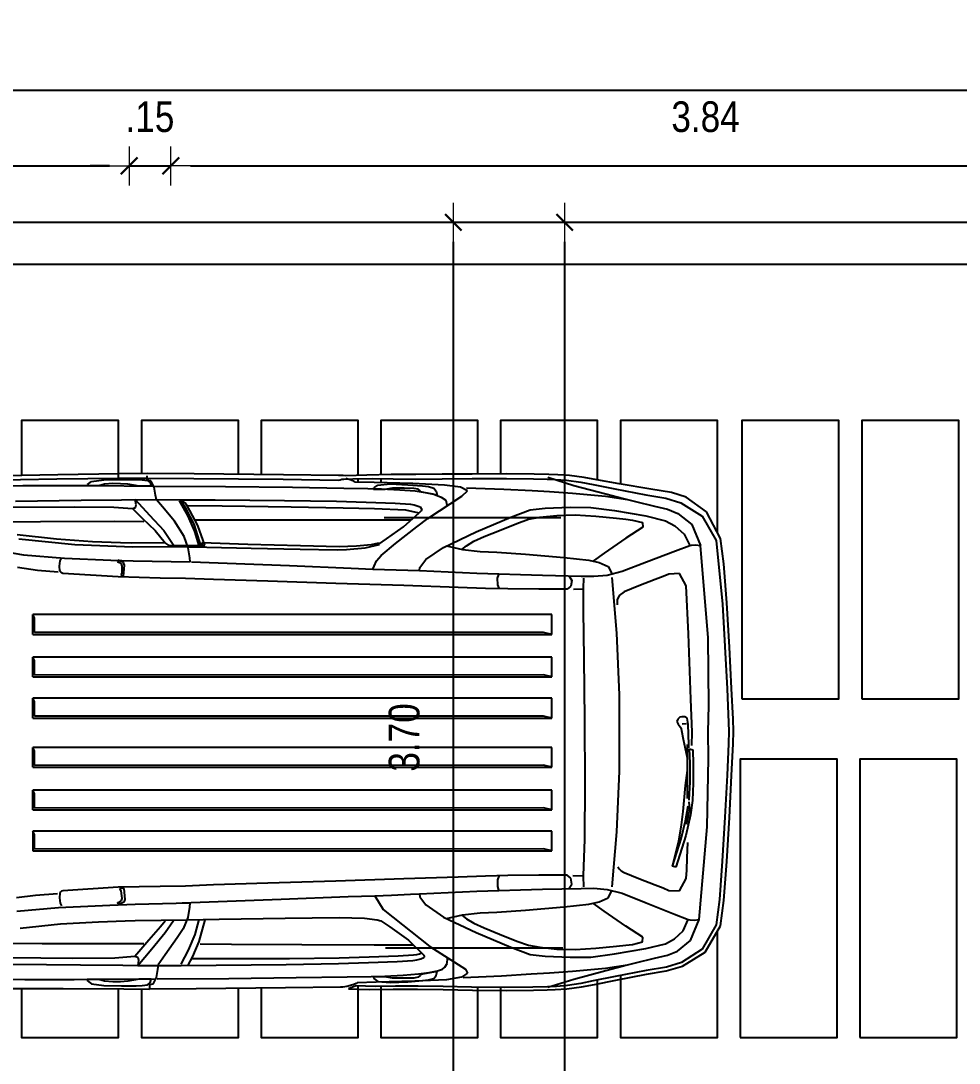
# Model space of a CAD drawing. Header units: millimetres. Extents: x -178 to 521, y -135 to 750.
# Drawn here: x 29.426 to 32.795, y 719.467 to 723.21 of the extents above; entities that cross this region are included whole.
import ezdxf

# ---------------------------------------------------------------- set-up
doc = ezdxf.new("R2010")
doc.units = ezdxf.units.MM
doc.header["$LTSCALE"] = 20
doc.header["$MEASUREMENT"] = 0
doc.header["$PDSIZE"] = -5
doc.layers.get('0').update_dxf_attribs({"linetype": 'CONTINUOUS'})
doc.layers.get('Defpoints').update_dxf_attribs({"linetype": 'CONTINUOUS'})
doc.layers.add('AR-ALV', color=5, linetype='CONTINUOUS')
doc.layers.add('COTA', color=7, linetype='CONTINUOUS')
doc.layers.add('E-Pen-C', color=4, linetype='CONTINUOUS', lineweight=15)
doc.layers.add('E-Pen-G', color=3, linetype='CONTINUOUS', lineweight=30)
doc.styles.add('F2', font='ARIALN.TTF')
doc.dimstyles.new('DIMENSION-1', dxfattribs={"dimtxt": 0.11, "dimasz": 0.07, "dimexe": 1, "dimexo": 0, "dimgap": 0.12, "dimtad": 1, "dimzin": 7, "dimdsep": 46, "dimtxsty": 'F2', "dimblk1": 'TRACO', "dimblk2": 'TRACO', "dimsah": 1, "dimcen": 1, "dimse1": 1, "dimse2": 1, "dimclrd": 256, "dimclre": 256, "dimclrt": 6, "dimadec": 0, "dimazin": 0, "dimtfac": 1, "dimtix": 1, "dimtmove": 2, "dimatfit": 3, "dimldrblk": 'TRACO', "dimfxl": 1, "dimtolj": 1, "dimtzin": 0, "dimarcsym": 0})

# ---------------------------------------------------------------- blocks, each defined once
blk = doc.blocks.new('TRACO')
at = {"layer": 'E-Pen-C'}
for p, q in [((0, 1), (0, -1)), ((-1, 0), (1, 0))]:
    blk.add_line(p, q, dxfattribs=at)
at = {"layer": 'E-Pen-G'}
blk.add_line((-0.424, -0.424), (0.424, 0.424), dxfattribs=at)
blk = doc.blocks.new('*D518')
at = {"linetype": 'Continuous', "lineweight": -2}
blk.add_line((30.9789, 718.8567), (30.9789, 722.4167), dxfattribs=at)
at = {"layer": 'Defpoints', "color": 0, "linetype": 'Continuous'}
for p in [(28.3385, 722.4867), (30.9789, 722.4867), (29.9644, 718.7867)]:
    blk.add_point(p, dxfattribs=at)
at = {"linetype": 'Continuous', "lineweight": -2, "xscale": 0.07, "yscale": 0.07, "zscale": 0.07}
for p, rotation in [((30.9789, 722.4867), 90), ((30.9789, 718.7867), 270)]:
    blk.add_blockref('TRACO', p, dxfattribs=dict(at, rotation=rotation))
at = {"color": 6, "linetype": 'Continuous', "insert": (30.8027, 720.6367), "char_height": 0.11, "attachment_point": 5, "rotation": 90, "style": 'F2'}
blk.add_mtext('\\A1;3.70', dxfattribs=at)
blk = doc.blocks.new('*D519')
at = {"linetype": 'Continuous', "lineweight": -2}
blk.add_line((31.3786, 715.5567), (31.3786, 722.4167), dxfattribs=at)
at = {"layer": 'Defpoints', "color": 0, "linetype": 'Continuous'}
for p in [(29.731, 722.4867), (31.3786, 722.4867), (29.9644, 715.4867)]:
    blk.add_point(p, dxfattribs=at)
at = {"linetype": 'Continuous', "lineweight": -2, "xscale": 0.07, "yscale": 0.07, "zscale": 0.07}
for p, rotation in [((31.3786, 722.4867), 90), ((31.3786, 715.4867), 270)]:
    blk.add_blockref('TRACO', p, dxfattribs=dict(at, rotation=rotation))
at = {"color": 6, "linetype": 'Continuous', "insert": (31.2024, 718.9867), "char_height": 0.11, "attachment_point": 5, "rotation": 90, "style": 'F2'}
blk.add_mtext('\\A1;7.00', dxfattribs=at)
blk = doc.blocks.new('*D539')
at = {"linetype": 'Continuous', "lineweight": -2}
blk.add_line((26.6844, 722.6891), (29.7444, 722.6891), dxfattribs=at)
at = {"layer": 'Defpoints', "color": 0, "linetype": 'Continuous'}
for p in [(29.8144, 722.6891), (26.6144, 720.8367), (29.8144, 718.6367)]:
    blk.add_point(p, dxfattribs=at)
at = {"linetype": 'Continuous', "lineweight": -2, "xscale": 0.07, "yscale": 0.07, "zscale": 0.07, "rotation": 180}
blk.add_blockref('TRACO', (26.6144, 722.6891), dxfattribs=at)
at = {"linetype": 'Continuous', "lineweight": -2, "xscale": 0.07, "yscale": 0.07, "zscale": 0.07}
blk.add_blockref('TRACO', (29.8144, 722.6891), dxfattribs=at)
at = {"color": 6, "linetype": 'Continuous', "insert": (28.2144, 722.8652), "char_height": 0.11, "attachment_point": 5, "style": 'F2'}
blk.add_mtext('\\A1;3.20', dxfattribs=at)
blk = doc.blocks.new('*D540')
at = {"linetype": 'Continuous', "lineweight": -2}
for p, q in [((29.7444, 722.6891), (29.6744, 722.6891)), ((29.8144, 722.6891), (29.9644, 722.6891)), ((30.0344, 722.6891), (30.1044, 722.6891))]:
    blk.add_line(p, q, dxfattribs=at)
at = {"layer": 'Defpoints', "color": 0, "linetype": 'Continuous'}
for p in [(29.9644, 722.6891), (29.9644, 718.7867), (29.8144, 718.6367)]:
    blk.add_point(p, dxfattribs=at)
at = {"linetype": 'Continuous', "lineweight": -2, "xscale": 0.07, "yscale": 0.07, "zscale": 0.07}
blk.add_blockref('TRACO', (29.8144, 722.6891), dxfattribs=at)
at = {"linetype": 'Continuous', "lineweight": -2, "xscale": 0.07, "yscale": 0.07, "zscale": 0.07, "rotation": 180}
blk.add_blockref('TRACO', (29.9644, 722.6891), dxfattribs=at)
at = {"color": 6, "linetype": 'Continuous', "insert": (29.8894, 722.8652), "char_height": 0.11, "attachment_point": 5, "style": 'F2'}
blk.add_mtext('\\A1;.15', dxfattribs=at)
blk = doc.blocks.new('*D541')
at = {"linetype": 'Continuous', "lineweight": -2}
blk.add_line((30.0344, 722.6891), (33.7344, 722.6891), dxfattribs=at)
at = {"layer": 'Defpoints', "color": 0, "linetype": 'Continuous'}
for p in [(33.8044, 722.6891), (33.8044, 722.0867), (29.9644, 718.7867)]:
    blk.add_point(p, dxfattribs=at)
at = {"linetype": 'Continuous', "lineweight": -2, "xscale": 0.07, "yscale": 0.07, "zscale": 0.07, "rotation": 180}
blk.add_blockref('TRACO', (29.9644, 722.6891), dxfattribs=at)
at = {"linetype": 'Continuous', "lineweight": -2, "xscale": 0.07, "yscale": 0.07, "zscale": 0.07}
blk.add_blockref('TRACO', (33.8044, 722.6891), dxfattribs=at)
at = {"color": 6, "linetype": 'Continuous', "insert": (31.8844, 722.8652), "char_height": 0.11, "attachment_point": 5, "style": 'F2'}
blk.add_mtext('\\A1;3.84', dxfattribs=at)
blk = doc.blocks.new('*D548')
at = {"linetype": 'Continuous', "lineweight": -2}
blk.add_line((9.3744, 722.9617), (34.2344, 722.9617), dxfattribs=at)
at = {"layer": 'Defpoints', "color": 0, "linetype": 'Continuous'}
for p in [(34.3044, 722.9617), (9.3044, 722.4867), (34.3044, 722.4867)]:
    blk.add_point(p, dxfattribs=at)
at = {"linetype": 'Continuous', "lineweight": -2, "xscale": 0.07, "yscale": 0.07, "zscale": 0.07, "rotation": 180}
blk.add_blockref('TRACO', (9.3044, 722.9617), dxfattribs=at)
at = {"linetype": 'Continuous', "lineweight": -2, "xscale": 0.07, "yscale": 0.07, "zscale": 0.07}
blk.add_blockref('TRACO', (34.3044, 722.9617), dxfattribs=at)
at = {"color": 6, "linetype": 'Continuous', "insert": (22.9544, 723.1379), "char_height": 0.11, "attachment_point": 5, "style": 'F2'}
blk.add_mtext('\\A1;25.00', dxfattribs=at)
blk = doc.blocks.new('Austin Mini dessus')
at = {"color": 8, "flags": 128}
for points in [[(1.3693, 3.7967), (1.6304, 3.7968)], [(1.6304, 3.7968), (1.8484, 3.7979)], [(1.7313, 3.7792), (1.7757, 3.7861)], [(1.7757, 3.7861), (1.8394, 3.7873)], [(1.8394, 3.7873), (1.8918, 3.7867)], [(1.8484, 3.7979), (1.9397, 3.7986)], [(1.8918, 3.7867), (1.9135, 3.786)], [(1.9135, 3.786), (1.9326, 3.7832)], [(1.9326, 3.7832), (1.942, 3.7759)], [(2.1078, 3.7972), (1.9397, 3.7986)], [(1.9397, 3.7828), (1.9397, 3.798)], [(1.952, 3.781), (1.9397, 3.7828)], [(1.9641, 3.7571), (1.952, 3.781)], [(2.4284, 3.7942), (2.1078, 3.7972)], [(2.6259, 3.7916), (2.4284, 3.7942)], [(2.6343, 3.7911), (2.6259, 3.7916)], [(2.642, 3.7903), (2.6343, 3.7911)], [(2.649, 3.7893), (2.642, 3.7903)], [(2.6704, 3.7837), (2.649, 3.7893)], [(2.6551, 3.7981), (2.7306, 3.7997)], [(2.6814, 3.7868), (2.6551, 3.7981)], [(2.6822, 3.7782), (2.6704, 3.7837)], [(2.7507, 3.7887), (2.6814, 3.7868)], [(2.7306, 3.7997), (2.8147, 3.7991)], [(2.8237, 3.7886), (2.7507, 3.7887)], [(2.8147, 3.7991), (2.9021, 3.7984)], [(2.9048, 3.7882), (2.8237, 3.7886)], [(2.9021, 3.7984), (2.9944, 3.7997)], [(2.9951, 3.7894), (2.9048, 3.7882)], [(2.9944, 3.7997), (3.0997, 3.8021)], [(3.0966, 3.7917), (2.9951, 3.7894)], [(3.2164, 3.793), (3.0966, 3.7917)], [(3.0997, 3.8021), (3.2215, 3.8034)], [(3.316, 3.7921), (3.2164, 3.793)], [(3.2215, 3.8034), (3.3188, 3.8025)], [(3.3693, 3.7904), (3.316, 3.7921)], [(3.3188, 3.8025), (3.3675, 3.8008)], [(3.3675, 3.8008), (3.3972, 3.7998)], [(3.4015, 3.7895), (3.3693, 3.7904)], [(3.3706, 3.7916), (3.4639, 3.7624)], [(3.3972, 3.7998), (3.439, 3.7972)], [(3.4406, 3.7862), (3.4015, 3.7895)], [(3.439, 3.7972), (3.4912, 3.7905)], [(3.4894, 3.7783), (3.4406, 3.7862)], [(3.4912, 3.7905), (3.5375, 3.7819)], [(3.5375, 3.7819), (3.6147, 3.7659)], [(1.3135, 3.7616), (1.4923, 3.7636)], [(1.4923, 3.7636), (1.6691, 3.7637)], [(1.6691, 3.7637), (1.7492, 3.7633)], [(1.716, 3.7644), (1.717, 3.7694)], [(1.7576, 3.764), (1.716, 3.7644)], [(1.717, 3.7694), (1.7313, 3.7792)], [(1.7492, 3.7633), (1.9626, 3.7616)], [(1.7781, 3.7702), (1.7576, 3.764)], [(1.8082, 3.7719), (1.7781, 3.7702)], [(1.8354, 3.7719), (1.8082, 3.7719)], [(1.8622, 3.7696), (1.8354, 3.7719)], [(1.8896, 3.7653), (1.8622, 3.7696)], [(1.9022, 3.763), (1.8896, 3.7653)], [(1.9455, 3.763), (1.9022, 3.763)], [(1.942, 3.7759), (1.9455, 3.763)], [(1.9688, 3.7285), (1.9641, 3.7571)], [(1.9674, 3.7618), (2.2252, 3.7604)], [(2.2252, 3.7604), (2.4664, 3.7574)], [(2.4664, 3.7574), (2.6503, 3.7544)], [(2.6503, 3.7544), (2.7365, 3.753)], [(2.6858, 3.7757), (2.6822, 3.7782)], [(2.7538, 3.7741), (2.6858, 3.7757)], [(2.7365, 3.753), (2.7855, 3.7519)], [(2.7449, 3.7554), (2.7458, 3.7609)], [(2.7845, 3.7544), (2.7449, 3.7554)], [(2.7458, 3.7609), (2.7598, 3.7709)], [(2.8931, 3.7702), (2.7538, 3.7741)], [(2.7598, 3.7709), (2.8041, 3.7753)], [(2.8122, 3.7594), (2.7845, 3.7544)], [(2.7855, 3.7519), (2.851, 3.7488)], [(2.8041, 3.7753), (2.8678, 3.772)], [(2.8551, 3.7596), (2.8122, 3.7594)], [(2.851, 3.7488), (2.9058, 3.7442)], [(2.8891, 3.7588), (2.8551, 3.7596)], [(2.8678, 3.772), (2.9199, 3.7677)], [(2.9053, 3.7556), (2.8891, 3.7588)], [(3.0069, 3.7651), (2.8931, 3.7702)], [(2.9118, 3.7497), (2.9053, 3.7556)], [(2.9058, 3.7442), (2.9441, 3.7386)], [(2.913, 3.7465), (2.9118, 3.7497)], [(2.9725, 3.7349), (2.913, 3.7465)], [(2.9199, 3.7677), (2.9416, 3.7655)], [(2.9416, 3.7655), (2.9606, 3.76)], [(2.9606, 3.76), (2.9698, 3.7493)], [(2.9698, 3.7493), (2.9725, 3.7349)], [(3.0599, 3.7557), (3.0069, 3.7651)], [(3.0819, 3.7412), (3.0599, 3.7557)], [(3.0661, 3.7568), (3.2036, 3.7505)], [(3.2036, 3.7505), (3.3106, 3.7441)], [(3.3106, 3.7441), (3.3759, 3.7402)], [(3.4639, 3.7624), (3.5784, 3.7316)], [(3.5334, 3.7691), (3.4894, 3.7783)], [(3.6119, 3.753), (3.5334, 3.7691)], [(3.7239, 3.7317), (3.6119, 3.753)], [(3.6147, 3.7659), (3.7245, 3.7448)], [(3.7245, 3.7448), (3.7958, 3.7324)], [(1.4484, 3.7087), (1.6921, 3.7115)], [(1.6921, 3.7115), (1.8449, 3.713)], [(1.8449, 3.713), (1.8979, 3.7134)], [(1.8979, 3.7134), (2.0543, 3.714)], [(1.8979, 3.7134), (1.9484, 3.6539)], [(1.9009, 3.6943), (1.8979, 3.7134)], [(1.9715, 3.7117), (1.9688, 3.7285)], [(1.9964, 3.6756), (1.9715, 3.7117)], [(2.0537, 3.7091), (2.0796, 3.6584)], [(2.0543, 3.714), (2.1798, 3.7129)], [(2.094, 3.6816), (2.0773, 3.7122)], [(2.1798, 3.7129), (2.4309, 3.7103)], [(2.4309, 3.7103), (2.6188, 3.7069)], [(2.6188, 3.7069), (2.7259, 3.7034)], [(2.9441, 3.7386), (2.9744, 3.7329)], [(2.9469, 3.6452), (3.0743, 3.7267)], [(2.9744, 3.7329), (2.9916, 3.7274)], [(2.9916, 3.7274), (3.001, 3.7198)], [(3.001, 3.7198), (3.0087, 3.7071)], [(3.0087, 3.7071), (3.01, 3.6884)], [(3.0743, 3.7267), (3.0819, 3.7412)], [(3.3759, 3.7402), (3.4593, 3.7344)], [(3.4593, 3.7344), (3.5777, 3.7235)], [(3.5777, 3.7235), (3.6563, 3.7118)], [(3.5784, 3.7316), (3.6421, 3.7153)], [(3.6421, 3.7153), (3.6846, 3.7048)], [(3.7964, 3.7192), (3.7239, 3.7317)], [(3.7958, 3.7324), (3.8536, 3.716)], [(3.8504, 3.7028), (3.7964, 3.7192)], [(3.8536, 3.716), (3.9358, 3.6662)], [(1.4355, 3.6849), (1.6643, 3.6871)], [(1.6643, 3.6871), (1.816, 3.6859)], [(1.816, 3.6859), (1.8868, 3.6804)], [(1.8868, 3.6804), (1.8979, 3.6843)], [(1.8868, 3.6804), (1.9382, 3.6219)], [(1.8979, 3.6843), (1.9009, 3.6943)], [(2.0389, 3.6143), (1.9964, 3.6756)], [(2.0918, 3.6884), (2.2083, 3.6887)], [(2.1175, 3.6272), (2.094, 3.6816)], [(2.2083, 3.6887), (2.4426, 3.6885)], [(2.4426, 3.6885), (2.6215, 3.6864)], [(2.6215, 3.6864), (2.7286, 3.6829)], [(2.7259, 3.7034), (2.8298, 3.6998)], [(2.7286, 3.6829), (2.8326, 3.6793)], [(2.8298, 3.6998), (2.8852, 3.6963)], [(2.8326, 3.6793), (2.8879, 3.6758)], [(2.8698, 3.6229), (2.9257, 3.6769)], [(2.8852, 3.6963), (2.8995, 3.6935)], [(2.8879, 3.6758), (2.8994, 3.674)], [(2.8994, 3.674), (2.9094, 3.6722)], [(2.8995, 3.6935), (2.9148, 3.6898)], [(2.9094, 3.6722), (2.9171, 3.6679)], [(2.9148, 3.6898), (2.9254, 3.6845)], [(2.9269, 3.6823), (2.9254, 3.6845)], [(2.9257, 3.6769), (2.9271, 3.6797)], [(2.9271, 3.6797), (2.9269, 3.6823)], [(3.2381, 3.6482), (3.3067, 3.6745)], [(3.3067, 3.6745), (3.361, 3.68)], [(3.361, 3.68), (3.4507, 3.6839)], [(3.4507, 3.6839), (3.525, 3.6834)], [(3.525, 3.6834), (3.6102, 3.6722)], [(3.6102, 3.6722), (3.7219, 3.6526)], [(3.6846, 3.7048), (3.7528, 3.688)], [(3.7528, 3.688), (3.8, 3.6763)], [(3.8, 3.6763), (3.8361, 3.6624)], [(3.9251, 3.6552), (3.8504, 3.7028)], [(1.2235, 3.6328), (1.5547, 3.6348)], [(1.5547, 3.6348), (1.8149, 3.6349)], [(1.8149, 3.6349), (1.9203, 3.6346)], [(1.9484, 3.6539), (1.9968, 3.5949)], [(2.0796, 3.6584), (2.1036, 3.6021)], [(2.1218, 3.6365), (2.2347, 3.637)], [(2.2347, 3.637), (2.4865, 3.6382)], [(2.4865, 3.6382), (2.7473, 3.6393)], [(2.7473, 3.6393), (2.8869, 3.6399)], [(2.7793, 3.5129), (2.9469, 3.6452)], [(2.7871, 3.6502), (3.4246, 3.6502)], [(3.1134, 3.5955), (3.2381, 3.6482)], [(3.2592, 3.6259), (3.3014, 3.6408)], [(3.3014, 3.6408), (3.3411, 3.6477)], [(3.3411, 3.6477), (3.4025, 3.6546)], [(3.4025, 3.6546), (3.4682, 3.6568)], [(3.4682, 3.6568), (3.5432, 3.6518)], [(3.5432, 3.6518), (3.6174, 3.6446)], [(3.6174, 3.6446), (3.651, 3.6408)], [(3.651, 3.6408), (3.6741, 3.6378)], [(3.6741, 3.6378), (3.7107, 3.6285)], [(3.7219, 3.6526), (3.793, 3.6355)], [(3.793, 3.6355), (3.8251, 3.6178)], [(3.8361, 3.6624), (3.8831, 3.6237)], [(3.9748, 3.5682), (3.9251, 3.6552)], [(3.9358, 3.6662), (3.9909, 3.5714)], [(1.9382, 3.6219), (1.9794, 3.5737)], [(1.9968, 3.5949), (2.0262, 3.5518)], [(2.0615, 3.5818), (2.0389, 3.6143)], [(2.1036, 3.6021), (2.1179, 3.5483)], [(2.1391, 3.55), (2.1175, 3.6272)], [(2.8029, 3.5745), (2.8698, 3.6229)], [(2.9962, 3.5397), (3.1134, 3.5955)], [(3.1417, 3.5787), (3.1969, 3.6007)], [(3.1969, 3.6007), (3.2592, 3.6259)], [(3.7113, 3.6124), (3.6503, 3.5725)], [(3.7107, 3.6285), (3.7113, 3.6124)], [(3.8251, 3.6178), (3.8563, 3.5892)], [(3.8831, 3.6237), (3.9133, 3.5491)], [(1.4755, 3.5794), (1.6204, 3.564)], [(1.6204, 3.564), (1.7565, 3.5569)], [(1.7565, 3.5569), (1.8523, 3.5529)], [(1.9794, 3.5737), (1.9962, 3.5536)], [(2.0778, 3.5418), (2.0615, 3.5818)], [(2.7705, 3.5534), (2.8029, 3.5745)], [(3.0778, 3.5457), (3.1044, 3.562)], [(3.1044, 3.562), (3.1417, 3.5787)], [(3.6503, 3.5725), (3.5724, 3.5187)], [(3.8563, 3.5892), (3.8742, 3.5491)], [(3.9862, 3.4773), (3.9748, 3.5682)], [(3.9909, 3.5714), (4.0023, 3.48)], [(1.4635, 3.5186), (1.6129, 3.5061)], [(1.8523, 3.5529), (1.8885, 3.5517)], [(1.8885, 3.5517), (2.0756, 3.55)], [(2.0756, 3.55), (2.1906, 3.5477)], [(2.0837, 3.5046), (2.0778, 3.5418)], [(2.1906, 3.5477), (2.4267, 3.5434)], [(2.4267, 3.5434), (2.6206, 3.5411)], [(2.6206, 3.5411), (2.712, 3.5443)], [(2.712, 3.5443), (2.7579, 3.5502)], [(2.7579, 3.5502), (2.7705, 3.5534)], [(2.9326, 3.496), (2.9962, 3.5397)], [(3.0068, 3.545), (3.0636, 3.5315)], [(3.0618, 3.5326), (3.0778, 3.5457)], [(3.0636, 3.5315), (3.1275, 3.5247)], [(3.1275, 3.5247), (3.1878, 3.5219)], [(3.1878, 3.5219), (3.29, 3.5153)], [(3.5724, 3.5187), (3.5339, 3.4917)], [(3.7236, 3.4885), (3.8253, 3.5293)], [(3.8253, 3.5293), (3.8742, 3.5491)], [(3.8742, 3.5491), (3.8804, 3.5498)], [(3.8804, 3.5498), (3.8953, 3.5506)], [(3.8953, 3.5506), (3.9133, 3.5491)], [(3.9133, 3.5491), (3.9421, 3.2156)], [(1.6129, 3.5061), (1.7979, 3.497)], [(1.6169, 3.4714), (1.619, 3.4901)], [(1.619, 3.4901), (1.6245, 3.4999)], [(1.7979, 3.497), (1.8885, 3.4935)], [(1.8276, 3.494), (1.8263, 3.4879)], [(1.8263, 3.4879), (1.8336, 3.4853)], [(1.8388, 3.4912), (1.8276, 3.494)], [(1.8336, 3.4853), (1.8396, 3.4804)], [(1.8484, 3.4859), (1.8388, 3.4912)], [(1.8517, 3.4767), (1.8484, 3.4859)], [(1.8885, 3.4935), (2.0844, 3.4883)], [(2.0579, 3.4882), (2.4134, 3.475)], [(2.0844, 3.4883), (2.0837, 3.5046)], [(2.7489, 3.4635), (2.7793, 3.5129)], [(2.9113, 3.4668), (2.9326, 3.496)], [(3.29, 3.5153), (3.4288, 3.5036)], [(3.4288, 3.5036), (3.5179, 3.4935)], [(3.5179, 3.4935), (3.5549, 3.4854)], [(3.5549, 3.4854), (3.5868, 3.4709)], [(3.6368, 3.4545), (3.7236, 3.4885)], [(1.462, 3.47), (1.5309, 3.4613)], [(1.5309, 3.4613), (1.6094, 3.4548)], [(1.6186, 3.4546), (1.6169, 3.4714)], [(1.6207, 3.4502), (1.6186, 3.4546)], [(1.6242, 3.4468), (1.6207, 3.4502)], [(1.6285, 3.4452), (1.6242, 3.4468)], [(1.8272, 3.4328), (1.6285, 3.4452)], [(1.8386, 3.4462), (1.8339, 3.4369)], [(1.8409, 3.4637), (1.8386, 3.4462)], [(1.8396, 3.4804), (1.8416, 3.4732)], [(1.8416, 3.4732), (1.8409, 3.4637)], [(1.8478, 3.437), (1.8517, 3.4767)], [(2.4134, 3.475), (2.6537, 3.4666)], [(2.6537, 3.4666), (2.7489, 3.4635)], [(2.7489, 3.4635), (2.8086, 3.4608)], [(2.8086, 3.4608), (2.8767, 3.4577)], [(2.8767, 3.4577), (2.9092, 3.4563)], [(2.9092, 3.4563), (2.9113, 3.4668)], [(2.9092, 3.4563), (3.1149, 3.4465)], [(3.1149, 3.4465), (3.3513, 3.4394)], [(3.5836, 3.4404), (3.6368, 3.4545)], [(3.5868, 3.4709), (3.6013, 3.4438)], [(3.7841, 3.435), (3.8045, 3.444)], [(3.8045, 3.444), (3.8435, 3.4455)], [(3.8435, 3.4455), (3.8675, 3.4012)], [(3.9969, 3.3387), (3.9862, 3.4773)], [(4.0023, 3.48), (4.0132, 3.3405)], [(1.9786, 3.4297), (1.8272, 3.4328)], [(1.8339, 3.4369), (1.8395, 3.4349)], [(1.8395, 3.4349), (1.8452, 3.4359)], [(1.8452, 3.4359), (1.8478, 3.437)], [(2.0699, 3.4284), (1.9786, 3.4297)], [(2.1695, 3.4247), (2.0699, 3.4284)], [(2.3653, 3.4184), (2.1695, 3.4247)], [(2.6091, 3.4106), (2.3653, 3.4184)], [(2.8528, 3.4028), (2.6091, 3.4106)], [(3.1945, 3.4428), (3.1904, 3.4299)], [(3.1904, 3.4299), (3.1906, 3.4059)], [(3.3513, 3.4394), (3.4895, 3.4367)], [(3.4471, 3.4365), (3.4563, 3.4213)], [(3.4563, 3.4213), (3.4534, 3.4004)], [(3.4895, 3.4367), (3.5356, 3.4366)], [(3.4973, 3.4027), (3.4982, 3.4219)], [(3.4982, 3.4219), (3.4986, 3.4312)], [(3.5356, 3.4366), (3.5836, 3.4404)], [(3.6013, 3.4314), (3.6181, 3.2335)], [(3.6968, 3.4013), (3.756, 3.4243)], [(3.756, 3.4243), (3.7841, 3.435)], [(3.0481, 3.3965), (2.8528, 3.4028)], [(3.147, 3.3929), (3.0481, 3.3965)], [(3.2267, 3.3909), (3.147, 3.3929)], [(3.1906, 3.4059), (3.1955, 3.3932)], [(3.3378, 3.39), (3.2267, 3.3909)], [(3.4403, 3.3899), (3.3378, 3.39)], [(3.4534, 3.4004), (3.4403, 3.3899)], [(3.4605, 3.391), (3.4969, 3.3921)], [(3.4969, 3.3921), (3.4973, 3.4027)], [(3.4984, 3.3906), (3.5032, 3.2619)], [(3.6261, 3.3671), (3.6334, 3.3741)], [(3.6334, 3.3741), (3.6439, 3.38)], [(3.6439, 3.38), (3.6968, 3.4013)], [(3.8675, 3.4012), (3.8692, 3.3713)], [(3.8692, 3.3713), (3.8712, 3.3271)], [(3.6215, 3.3593), (3.6261, 3.3671)], [(3.8294, 3.3605), (3.8176, 3.3569)], [(3.8176, 3.3569), (3.8402, 3.2669)], [(3.8176, 3.3569), (3.8491, 3.259)], [(3.8656, 3.2467), (3.8294, 3.3605)], [(4.0064, 3.181), (3.9969, 3.3387)], [(4.0132, 3.3405), (4.0227, 3.1819)], [(1.521, 3.3024), (3.3849, 3.3024)], [(1.521, 3.2314), (1.521, 3.3024)], [(3.3552, 3.2953), (1.5269, 3.296)], [(1.5269, 3.296), (1.5269, 3.2434)], [(3.3849, 3.3024), (3.3552, 3.2953)], [(3.3849, 3.3024), (3.3849, 3.2314)], [(3.8712, 3.3271), (3.8736, 3.2722)], [(3.5032, 3.2619), (3.5043, 3.0618)], [(3.8402, 3.2669), (3.8508, 3.2084)], [(3.8491, 3.259), (3.8648, 3.1939)], [(1.5269, 3.2434), (1.521, 3.2314)], [(3.3849, 3.2314), (1.521, 3.2314)], [(3.6181, 3.2335), (3.6277, 3.0159)], [(3.8822, 3.1732), (3.8656, 3.2467)], [(3.8508, 3.2084), (3.8565, 3.1612)], [(3.8648, 3.1939), (3.8741, 3.1401)], [(3.868, 3.2065), (3.8741, 3.1805)], [(3.9421, 3.2156), (3.9474, 2.9699)], [(4.0227, 3.1819), (4.0303, 3.0312)], [(1.521, 3.1548), (3.3849, 3.1548)], [(1.521, 3.1548), (3.3849, 3.1548)], [(1.521, 3.1548), (1.521, 3.0837)], [(3.3552, 3.1477), (1.5269, 3.1484)], [(1.5269, 3.1484), (1.5269, 3.0958)], [(3.3849, 3.1548), (3.3552, 3.1477)], [(3.3849, 3.1548), (3.3849, 3.0838)], [(3.8565, 3.1612), (3.8604, 3.1213)], [(3.8741, 3.1805), (3.8782, 3.1603)], [(3.8797, 3.1523), (3.8778, 3.1263)], [(3.8782, 3.1603), (3.8797, 3.1523)], [(3.8893, 3.1208), (3.8822, 3.1732)], [(4.0139, 3.0308), (4.0064, 3.181)], [(3.8604, 3.1213), (3.8653, 3.0676)], [(3.8718, 3.1136), (3.8718, 3.0663)], [(3.8772, 3.1193), (3.8773, 3.1186)], [(3.8773, 3.1186), (3.8774, 3.1179)], [(3.8774, 3.1179), (3.8775, 3.1172)], [(3.8775, 3.1172), (3.8809, 3.056)], [(3.8927, 3.0595), (3.8893, 3.1208)], [(1.5269, 3.0958), (1.521, 3.0837)], [(3.3849, 3.0838), (1.521, 3.0838)], [(3.5043, 3.0618), (3.503, 2.8311)], [(3.8653, 3.0676), (3.8715, 3.0137)], [(3.8718, 3.0663), (3.8715, 2.9763)], [(3.8809, 3.056), (3.8809, 2.9867)], [(3.8927, 2.9903), (3.8927, 3.0595)], [(1.521, 3.0018), (3.3849, 3.0018)], [(1.521, 3.0018), (1.521, 2.9307)], [(1.521, 3.0017), (3.3849, 3.0017)], [(3.3552, 2.9947), (1.5269, 2.9954)], [(1.5269, 2.9954), (1.5269, 2.9427)], [(3.3849, 3.0017), (3.3552, 2.9947)], [(3.3849, 3.0018), (3.3849, 2.9307)], [(3.6277, 3.0159), (3.6279, 2.8795)], [(4.019, 2.9175), (4.0139, 3.0308)], [(4.0303, 3.0312), (4.0353, 2.9173)], [(3.8717, 2.9689), (3.8581, 2.9022)], [(3.8715, 2.9763), (3.8713, 2.9207)], [(3.8809, 2.9867), (3.8793, 2.9363)], [(3.8911, 2.9399), (3.8927, 2.9903)], [(3.9474, 2.9699), (3.9456, 2.8742)], [(1.5269, 2.9427), (1.521, 2.9307)], [(3.3849, 2.9307), (1.521, 2.9307)], [(3.8763, 2.9214), (3.8745, 2.8469)], [(3.8764, 2.9319), (3.8763, 2.9214)], [(3.8793, 2.9363), (3.8911, 2.9399)], [(3.8871, 2.9232), (3.8888, 2.876)], [(3.8581, 2.9022), (3.8521, 2.8707)], [(4.0208, 2.8728), (4.019, 2.9175)], [(4.0353, 2.9173), (4.0372, 2.8721)], [(3.6279, 2.8795), (3.6277, 2.7413)], [(3.8333, 2.8378), (3.8378, 2.8476)], [(3.8378, 2.8476), (3.8458, 2.8564)], [(3.8458, 2.8564), (3.8507, 2.8629)], [(3.8521, 2.8707), (3.8507, 2.8629)], [(3.8688, 2.8456), (3.8527, 2.8468)], [(3.8745, 2.8469), (3.8712, 2.8257)], [(3.8888, 2.876), (3.8844, 2.7575)], [(3.9456, 2.8742), (3.9489, 2.78)], [(4.0141, 2.7205), (4.0208, 2.8728)], [(4.0372, 2.8721), (4.0353, 2.829)], [(1.521, 2.8252), (3.3849, 2.8252)], [(1.521, 2.8252), (3.3849, 2.8252)], [(1.521, 2.8252), (1.521, 2.7541)], [(3.3552, 2.8181), (1.5269, 2.8188)], [(1.5269, 2.8188), (1.5269, 2.7662)], [(3.3849, 2.8252), (3.3552, 2.8181)], [(3.3849, 2.8252), (3.3849, 2.7542)], [(3.503, 2.8311), (3.5007, 2.6103)], [(3.8369, 2.8289), (3.8333, 2.8378)], [(3.8449, 2.8226), (3.8369, 2.8289)], [(3.8518, 2.8207), (3.8449, 2.8226)], [(3.8621, 2.821), (3.8518, 2.8207)], [(3.8712, 2.8257), (3.8621, 2.821)], [(4.0353, 2.829), (4.0303, 2.7187)], [(3.9489, 2.78), (3.9462, 2.5372)], [(1.5269, 2.7662), (1.521, 2.7541)], [(3.3849, 2.7542), (1.521, 2.7542)], [(3.6277, 2.7413), (3.6181, 2.5203)], [(3.8844, 2.7575), (3.8754, 2.5224)], [(3.9974, 2.4164), (4.0141, 2.7205)], [(4.0303, 2.7187), (4.0227, 2.5701)], [(1.521, 2.6777), (3.3849, 2.6777)], [(1.521, 2.6777), (1.521, 2.6065)], [(1.521, 2.6776), (3.3849, 2.6776)], [(3.3552, 2.6705), (1.5269, 2.6712)], [(1.5269, 2.6712), (1.5269, 2.6186)], [(3.3849, 2.6776), (3.3552, 2.6705)], [(3.3849, 2.6777), (3.3849, 2.6066)], [(1.5269, 2.6186), (1.521, 2.6065)], [(3.3849, 2.6066), (1.521, 2.6066)], [(3.5007, 2.6103), (3.4987, 2.4401)], [(4.0227, 2.5701), (4.0132, 2.4114)], [(1.521, 2.5246), (3.3849, 2.5246)], [(1.521, 2.5246), (3.3849, 2.5246)], [(1.521, 2.5246), (1.521, 2.4535)], [(3.3552, 2.5175), (1.5269, 2.5182)], [(1.5269, 2.5182), (1.5269, 2.4656)], [(3.3849, 2.5246), (3.3552, 2.5175)], [(3.3849, 2.5246), (3.3849, 2.4536)], [(3.6181, 2.5203), (3.6013, 2.3205)], [(3.8754, 2.5224), (3.8675, 2.3507)], [(3.9462, 2.5372), (3.9187, 2.2052)], [(1.5269, 2.4656), (1.521, 2.4535)], [(3.3849, 2.4536), (1.521, 2.4536)], [(3.4987, 2.4401), (3.4984, 2.3614)], [(3.6192, 2.401), (3.619, 2.419)], [(3.6261, 2.3848), (3.6192, 2.401)], [(3.9754, 2.1881), (3.9974, 2.4164)], [(4.0132, 2.4114), (4.0023, 2.272)], [(3.147, 2.3596), (3.0481, 2.356)], [(3.2267, 2.3616), (3.147, 2.3596)], [(3.1892, 2.3465), (3.1942, 2.3592)], [(3.3378, 2.3625), (3.2267, 2.3616)], [(3.4403, 2.3625), (3.3378, 2.3625)], [(3.4534, 2.352), (3.4403, 2.3625)], [(3.462, 2.3625), (3.4984, 2.3614)], [(3.4984, 2.3614), (3.4988, 2.3509)], [(3.6439, 2.372), (3.6261, 2.3848)], [(3.6968, 2.3507), (3.6439, 2.372)], [(1.9786, 2.3223), (1.8272, 2.3184)], [(2.0699, 2.3241), (1.9786, 2.3223)], [(2.1695, 2.3277), (2.0699, 2.3241)], [(2.3653, 2.3341), (2.1695, 2.3277)], [(2.6091, 2.3418), (2.3653, 2.3341)], [(2.8528, 2.3496), (2.6091, 2.3418)], [(3.0481, 2.356), (2.8528, 2.3496)], [(3.189, 2.3226), (3.1892, 2.3465)], [(3.1931, 2.3097), (3.189, 2.3226)], [(3.4471, 2.3159), (3.4563, 2.3312)], [(3.4563, 2.3312), (3.4534, 2.352)], [(3.4988, 2.3509), (3.4997, 2.3317)], [(3.4997, 2.3317), (3.5002, 2.3223)], [(3.756, 2.3277), (3.6968, 2.3507)], [(3.7841, 2.317), (3.756, 2.3277)], [(3.8675, 2.3507), (3.8435, 2.3065)], [(1.4655, 2.2834), (1.5384, 2.2936)], [(1.5384, 2.2936), (1.6121, 2.3001)], [(1.6186, 2.2962), (1.6169, 2.2793)], [(1.6207, 2.3005), (1.6186, 2.2962)], [(1.6242, 2.304), (1.6207, 2.3005)], [(1.6285, 2.3056), (1.6242, 2.304)], [(1.8272, 2.3184), (1.6285, 2.3056)], [(1.8366, 2.3114), (1.8412, 2.3145)], [(1.8403, 2.3032), (1.8366, 2.3114)], [(1.8402, 2.2793), (1.8406, 2.2877)], [(1.8406, 2.2877), (1.8403, 2.3032)], [(1.8412, 2.3145), (1.8449, 2.3155)], [(1.8449, 2.3155), (1.8464, 2.3155)], [(1.8464, 2.3155), (1.8503, 2.2758)], [(2.4428, 2.2777), (2.6647, 2.2869)], [(2.6647, 2.2869), (2.7418, 2.2903)], [(2.7418, 2.2903), (2.9092, 2.2957)], [(2.7431, 2.2881), (2.7462, 2.2798)], [(2.9092, 2.2957), (3.1149, 2.3055)], [(2.9092, 2.2957), (2.9113, 2.2851)], [(2.9113, 2.2851), (2.9326, 2.256)], [(3.1149, 2.3055), (3.3513, 2.3125)], [(3.3513, 2.3125), (3.4895, 2.3152)], [(3.4895, 2.3152), (3.5356, 2.3154)], [(3.5356, 2.3154), (3.5836, 2.3116)], [(3.5836, 2.3116), (3.6368, 2.2975)], [(3.5868, 2.2811), (3.6013, 2.3081)], [(3.6368, 2.2975), (3.725, 2.2641)], [(3.8045, 2.308), (3.7841, 2.317)], [(3.8435, 2.3065), (3.8045, 2.308)], [(1.4881, 2.2396), (1.6349, 2.2506)], [(1.6169, 2.2793), (1.619, 2.2606)], [(1.619, 2.2606), (1.6245, 2.2509)], [(1.6349, 2.2506), (1.8016, 2.2577)], [(1.8016, 2.2577), (1.881, 2.2603)], [(1.825, 2.2645), (1.8322, 2.2671)], [(1.8262, 2.2584), (1.825, 2.2645)], [(1.8375, 2.2613), (1.8262, 2.2584)], [(1.8322, 2.2671), (1.8383, 2.272)], [(1.847, 2.2665), (1.8375, 2.2613)], [(1.8383, 2.272), (1.8402, 2.2793)], [(1.8503, 2.2758), (1.847, 2.2665)], [(1.881, 2.2603), (2.0858, 2.2644)], [(2.0844, 2.2494), (2.0784, 2.2142)], [(2.0858, 2.2644), (2.0844, 2.2494)], [(2.0905, 2.2638), (2.4428, 2.2777)], [(2.7462, 2.2798), (2.7556, 2.2611)], [(2.7556, 2.2611), (2.7718, 2.2409)], [(2.9326, 2.256), (2.9962, 2.2123)], [(3.29, 2.2366), (3.4288, 2.2483)], [(3.4288, 2.2483), (3.5179, 2.2584)], [(3.5179, 2.2584), (3.5549, 2.2666)], [(3.5724, 2.2333), (3.5339, 2.2602)], [(3.5549, 2.2666), (3.5868, 2.2811)], [(3.725, 2.2641), (3.8293, 2.2244)], [(4.0023, 2.272), (3.9909, 2.1805)], [(1.3891, 2.2224), (1.4881, 2.2396)], [(1.6721, 2.2014), (1.8808, 2.2103)], [(1.8808, 2.2103), (2.0035, 2.2094)], [(2.0035, 2.2094), (2.0815, 2.2103)], [(2.0784, 2.2142), (2.0651, 2.1737)], [(2.0815, 2.2103), (2.0895, 2.2105)], [(2.0895, 2.2105), (2.1118, 2.2109)], [(2.0987, 2.1289), (2.1242, 2.2089)], [(2.1118, 2.2109), (2.1463, 2.2115)], [(2.1242, 2.2089), (2.1389, 2.2041)], [(2.1463, 2.2115), (2.305, 2.215)], [(2.305, 2.215), (2.4809, 2.219)], [(2.4809, 2.219), (2.6134, 2.2208)], [(2.6213, 2.2106), (2.4818, 2.2073)], [(2.6134, 2.2208), (2.6469, 2.2196)], [(2.6829, 2.2085), (2.6213, 2.2106)], [(2.6469, 2.2196), (2.7143, 2.2143)], [(2.7355, 2.2029), (2.6829, 2.2085)], [(2.7143, 2.2143), (2.7654, 2.2024)], [(2.7718, 2.2409), (2.8239, 2.1987)], [(2.9962, 2.2123), (3.1134, 2.1564)], [(3.0068, 2.207), (3.0636, 2.2205)], [(3.0618, 2.2194), (3.0778, 2.2063)], [(3.0636, 2.2205), (3.1275, 2.2272)], [(3.1275, 2.2272), (3.1878, 2.23)], [(3.1878, 2.23), (3.29, 2.2366)], [(3.6503, 2.1795), (3.5724, 2.2333)], [(3.8293, 2.2244), (3.8797, 2.2052)], [(1.606, 2.1833), (1.4643, 2.1668)], [(1.4713, 2.1819), (1.6721, 2.2014)], [(1.7357, 2.1921), (1.606, 2.1833)], [(1.8362, 2.1961), (1.7357, 2.1921)], [(1.8766, 2.1969), (1.8362, 2.1961)], [(1.9967, 2.1959), (1.8766, 2.1969)], [(1.961, 2.1517), (1.9967, 2.1959)], [(1.9914, 2.152), (2.0269, 2.2058)], [(2.0102, 2.2055), (1.9967, 2.1959)], [(2.1294, 2.2062), (2.0102, 2.2055)], [(2.0651, 2.1737), (2.0297, 2.1186)], [(2.1021, 2.1554), (2.1177, 2.2065)], [(2.1389, 2.2041), (2.1134, 2.1336)], [(2.128, 2.1963), (2.1294, 2.2062)], [(2.2935, 2.2014), (2.128, 2.1963)], [(2.4818, 2.2073), (2.2935, 2.2014)], [(2.7627, 2.1969), (2.7355, 2.2029)], [(2.7654, 2.2024), (2.7627, 2.1969)], [(2.763, 2.2003), (2.7912, 2.1821)], [(2.7912, 2.1821), (2.8517, 2.139)], [(2.8239, 2.1987), (2.9002, 2.139)], [(3.0778, 2.2063), (3.1044, 2.19)], [(3.1044, 2.19), (3.1417, 2.1733)], [(3.1417, 2.1733), (3.1969, 2.1512)], [(3.7113, 2.1396), (3.6503, 2.1795)], [(3.8604, 2.1645), (3.8797, 2.2052)], [(3.8797, 2.2052), (3.8859, 2.2044)], [(3.8859, 2.2044), (3.9007, 2.2036)], [(3.8872, 2.13), (3.9187, 2.2052)], [(3.9007, 2.2036), (3.9187, 2.2052)], [(3.9249, 2.1008), (3.9754, 2.1881)], [(3.9909, 2.1805), (3.9406, 2.0845)], [(1.9146, 2.1086), (1.961, 2.1517)], [(1.9396, 2.0961), (1.9914, 2.152)], [(2.0769, 2.098), (2.1021, 2.1554)], [(2.1134, 2.1336), (2.085, 2.08)], [(2.8517, 2.139), (2.9088, 2.0884)], [(2.9002, 2.139), (2.9394, 2.1086)], [(3.1134, 2.1564), (3.2381, 2.1037)], [(3.1969, 2.1512), (3.2592, 2.1261)], [(3.7107, 2.1235), (3.7113, 2.1396)], [(3.793, 2.1165), (3.8265, 2.1348)], [(3.8265, 2.1348), (3.8604, 2.1645)], [(1.216, 2.1209), (1.5491, 2.1189)], [(1.5491, 2.1189), (1.8129, 2.1188)], [(1.8129, 2.1188), (1.9203, 2.1191)], [(1.8792, 2.0733), (1.9146, 2.1086)], [(1.8882, 2.0405), (1.9396, 2.0961)], [(2.0297, 2.1186), (1.9872, 2.0669)], [(2.0471, 2.045), (2.0769, 2.098)], [(2.0692, 2.0713), (2.0987, 2.1289)], [(2.1047, 2.1129), (2.4742, 2.1134)], [(2.4742, 2.1134), (2.7383, 2.1137)], [(2.7383, 2.1137), (2.8794, 2.1139)], [(2.7825, 2.1047), (3.4166, 2.1047)], [(2.9394, 2.1086), (3.062, 2.0282)], [(3.2381, 2.1037), (3.3067, 2.0774)], [(3.2592, 2.1261), (3.3014, 2.1112)], [(3.3014, 2.1112), (3.3411, 2.1043)], [(3.3411, 2.1043), (3.4025, 2.0974)], [(3.4025, 2.0974), (3.4682, 2.0952)], [(3.4682, 2.0952), (3.5432, 2.1001)], [(3.5432, 2.1001), (3.6174, 2.1074)], [(3.6102, 2.0798), (3.7219, 2.0993)], [(3.6174, 2.1074), (3.651, 2.1112)], [(3.651, 2.1112), (3.6741, 2.1142)], [(3.6741, 2.1142), (3.7107, 2.1235)], [(3.7219, 2.0993), (3.793, 2.1165)], [(3.8375, 2.0902), (3.8872, 2.13)], [(3.8485, 2.0526), (3.9249, 2.1008)], [(1.4497, 2.0682), (1.6696, 2.0663)], [(1.6696, 2.0663), (1.8124, 2.0677)], [(1.8124, 2.0677), (1.8792, 2.0733)], [(1.8792, 2.0733), (1.8898, 2.0695)], [(1.8917, 2.0596), (1.8882, 2.0405)], [(1.8898, 2.0695), (1.8917, 2.0596)], [(1.9872, 2.0669), (1.9647, 2.0412)], [(2.0542, 2.0453), (2.0692, 2.0713)], [(2.085, 2.08), (2.0706, 2.0548)], [(2.0774, 2.0623), (2.2014, 2.0637)], [(2.2014, 2.0637), (2.4493, 2.0668)], [(2.4493, 2.0668), (2.6356, 2.0705)], [(2.6356, 2.0705), (2.7481, 2.0732)], [(2.7481, 2.0732), (2.8587, 2.0775)], [(2.8587, 2.0775), (2.9076, 2.0883)], [(2.8776, 2.0574), (2.8901, 2.0597)], [(2.8901, 2.0597), (2.9115, 2.0664)], [(2.9122, 2.0845), (2.9088, 2.0884)], [(2.9115, 2.0664), (2.9182, 2.0768)], [(2.9154, 2.0806), (2.9122, 2.0845)], [(2.9182, 2.0768), (2.9154, 2.0806)], [(3.0039, 2.0429), (3.008, 2.0596)], [(3.3067, 2.0774), (3.361, 2.072)], [(3.361, 2.072), (3.4507, 2.0681)], [(3.4507, 2.0681), (3.525, 2.0686)], [(3.525, 2.0686), (3.6102, 2.0798)], [(3.6846, 2.0471), (3.7528, 2.064)], [(3.7528, 2.064), (3.8, 2.0757)], [(3.8, 2.0757), (3.8375, 2.0902)], [(3.9406, 2.0845), (3.8672, 2.0324)], [(1.4588, 2.0461), (1.6944, 2.0429)], [(1.6944, 2.0429), (1.839, 2.0411)], [(1.839, 2.0411), (1.8882, 2.0405)], [(1.8882, 2.0405), (2.0521, 2.0412)], [(1.9618, 2.0246), (1.9568, 1.9964)], [(1.9647, 2.0412), (1.9618, 2.0246)], [(2.0521, 2.0412), (2.1763, 2.0418)], [(2.0706, 2.0548), (2.0542, 2.0453)], [(2.1763, 2.0418), (2.4248, 2.0438)], [(2.4248, 2.0438), (2.6113, 2.0468)], [(2.6113, 2.0468), (2.7183, 2.0504)], [(2.7183, 2.0504), (2.8223, 2.0539)], [(2.8223, 2.0539), (2.8776, 2.0574)], [(2.9725, 2.0244), (2.913, 2.0128)], [(2.9574, 2.0204), (2.9729, 2.0257)], [(2.9698, 2.01), (2.9725, 2.0244)], [(2.9729, 2.0257), (2.9874, 2.0323)], [(2.9874, 2.0323), (3.0039, 2.0429)], [(3.062, 2.0282), (3.0814, 2.0091)], [(3.4593, 2.0176), (3.5777, 2.0285)], [(3.5777, 2.0285), (3.6563, 2.0402)], [(3.5784, 2.0204), (3.6421, 2.0366)], [(3.6114, 2.0021), (3.722, 2.0234)], [(3.6421, 2.0366), (3.6846, 2.0471)], [(3.722, 2.0234), (3.7937, 2.0359)], [(3.7937, 2.0359), (3.8485, 2.0526)], [(3.8672, 2.0324), (3.8141, 2.0148)], [(1.3059, 1.9922), (1.4847, 1.9901)], [(1.4847, 1.9901), (1.6616, 1.9901)], [(1.6616, 1.9901), (1.7416, 1.9904)], [(1.7576, 1.9915), (1.716, 1.9911)], [(1.716, 1.9911), (1.717, 1.9861)], [(1.717, 1.9861), (1.7313, 1.9762)], [(1.7416, 1.9904), (1.9551, 1.9922)], [(1.7781, 1.9852), (1.7576, 1.9915)], [(1.8082, 1.9835), (1.7781, 1.9852)], [(1.8622, 1.9859), (1.8354, 1.9836)], [(1.8896, 1.9901), (1.8622, 1.9859)], [(1.9022, 1.9924), (1.8896, 1.9901)], [(1.9455, 1.9924), (1.9022, 1.9924)], [(1.942, 1.9796), (1.9455, 1.9924)], [(1.9568, 1.9964), (1.9445, 1.9728)], [(1.9551, 1.9922), (2.2129, 1.9935)], [(2.2129, 1.9935), (2.454, 1.9966)], [(2.454, 1.9966), (2.638, 1.9996)], [(2.638, 1.9996), (2.7242, 2.001)], [(2.7242, 2.001), (2.7732, 2.0021)], [(2.7845, 2.0049), (2.7449, 2.0039)], [(2.7449, 2.0039), (2.7458, 1.9984)], [(2.7458, 1.9984), (2.7598, 1.9884)], [(2.7598, 1.9884), (2.8041, 1.984)], [(2.7732, 2.0021), (2.8386, 2.0052)], [(2.8122, 1.9999), (2.7845, 2.0049)], [(2.8041, 1.984), (2.8678, 1.9873)], [(2.8551, 1.9997), (2.8122, 1.9999)], [(2.8386, 2.0052), (2.8935, 2.0098)], [(2.8891, 2.0005), (2.8551, 1.9997)], [(2.8678, 1.9873), (2.9199, 1.9916)], [(2.9993, 1.9886), (2.8855, 1.9835)], [(2.9053, 2.0037), (2.8891, 2.0005)], [(2.8935, 2.0098), (2.9302, 2.0151)], [(2.9118, 2.0096), (2.9053, 2.0037)], [(2.913, 2.0128), (2.9118, 2.0096)], [(2.9199, 1.9916), (2.9416, 1.9938)], [(2.9302, 2.0151), (2.9574, 2.0204)], [(2.9416, 1.9938), (2.9606, 1.9993)], [(2.9606, 1.9993), (2.9698, 2.01)], [(3.0563, 1.9962), (2.9993, 1.9886)], [(3.0814, 2.0091), (3.0563, 1.9962)], [(3.0784, 1.9981), (3.2127, 2.0036)], [(3.2127, 2.0036), (3.3138, 2.0086)], [(3.3138, 2.0086), (3.3759, 2.0118)], [(3.3706, 1.9603), (3.4639, 1.9896)], [(3.3759, 2.0118), (3.4593, 2.0176)], [(3.4639, 1.9896), (3.5784, 2.0204)], [(3.4886, 1.9776), (3.5337, 1.986)], [(3.5337, 1.986), (3.6114, 2.0021)], [(3.6262, 1.9845), (3.5466, 1.9696)], [(3.7404, 2.0035), (3.6262, 1.9845)], [(3.8141, 2.0148), (3.7404, 2.0035)], [(1.3452, 1.9705), (1.6075, 1.9666)], [(1.6114, 1.9519), (1.3518, 1.9569)], [(1.6075, 1.9666), (1.8305, 1.9642)], [(1.8317, 1.9484), (1.6114, 1.9519)], [(1.7313, 1.9762), (1.7757, 1.9693)], [(1.7757, 1.9693), (1.8394, 1.9681)], [(1.8354, 1.9836), (1.8082, 1.9835)], [(1.8305, 1.9642), (1.9317, 1.9633)], [(1.9317, 1.9469), (1.8317, 1.9484)], [(1.8394, 1.9681), (1.8918, 1.9688)], [(1.8918, 1.9688), (1.9135, 1.9694)], [(1.9135, 1.9694), (1.9326, 1.9722)], [(1.9321, 1.971), (1.9317, 1.9551)], [(1.9317, 1.9633), (2.0998, 1.9648)], [(2.1, 1.9484), (1.9317, 1.9469)], [(1.9445, 1.9728), (1.9321, 1.971)], [(1.9326, 1.9722), (1.942, 1.9796)], [(2.0998, 1.9648), (2.4205, 1.9678)], [(2.421, 1.9514), (2.1, 1.9484)], [(2.4205, 1.9678), (2.618, 1.9704)], [(2.6186, 1.954), (2.421, 1.9514)], [(2.618, 1.9704), (2.6248, 1.9694)], [(2.627, 1.9542), (2.6186, 1.954)], [(2.6248, 1.9694), (2.6309, 1.9675)], [(2.6353, 1.9546), (2.627, 1.9542)], [(2.6309, 1.9675), (2.6377, 1.9674)], [(2.6436, 1.9556), (2.6353, 1.9546)], [(2.6377, 1.9674), (2.6698, 1.9667)], [(2.7208, 1.9527), (2.6436, 1.9556)], [(2.6644, 1.9706), (2.6452, 1.9652)], [(2.675, 1.9758), (2.6644, 1.9706)], [(2.6698, 1.9667), (2.7401, 1.9651)], [(2.6783, 1.978), (2.675, 1.9758)], [(2.7462, 1.9796), (2.6783, 1.978)], [(2.808, 1.9509), (2.7208, 1.9527)], [(2.7401, 1.9651), (2.8147, 1.9659)], [(2.8855, 1.9835), (2.7462, 1.9796)], [(2.8968, 1.9503), (2.808, 1.9509)], [(2.8147, 1.9659), (2.8968, 1.9668)], [(2.8968, 1.9668), (2.9905, 1.9663)], [(2.9905, 1.9499), (2.8968, 1.9503)], [(2.9905, 1.9663), (3.0983, 1.9654)], [(3.0983, 1.949), (2.9905, 1.9499)], [(3.0983, 1.9654), (3.2215, 1.965)], [(3.2215, 1.9486), (3.0983, 1.949)], [(3.2215, 1.965), (3.3188, 1.9659)], [(3.3211, 1.9494), (3.2215, 1.9486)], [(3.3188, 1.9659), (3.3675, 1.9676)], [(3.3742, 1.9509), (3.3211, 1.9494)], [(3.3675, 1.9676), (3.3972, 1.9685)], [(3.4063, 1.9517), (3.3742, 1.9509)], [(3.3972, 1.9685), (3.4375, 1.9711)], [(3.448, 1.9543), (3.4063, 1.9517)], [(3.4375, 1.9711), (3.4886, 1.9776)], [(3.5003, 1.961), (3.448, 1.9543)], [(3.5466, 1.9696), (3.5003, 1.961)]]:
    blk.add_lwpolyline(points, dxfattribs=at)

msp = doc.modelspace()

# ---------------------------------------------------------------- linework, layer by layer
at = {"layer": 'AR-ALV', "color": 8, "linetype": 'Continuous'}
for points in [[(29.7767, 721.5633), (29.7767, 721.775), (29.4284, 721.775), (29.4284, 721.5771)], [(30.2068, 721.5817), (30.2068, 721.775), (29.8585, 721.775), (29.8585, 721.5843)], [(30.6368, 721.5777), (30.6368, 721.775), (30.2885, 721.775), (30.2885, 721.581)], [(31.0669, 721.5826), (31.0669, 721.775), (30.7186, 721.775), (30.7186, 721.5799)], [(31.4969, 721.5614), (31.4969, 721.775), (31.1486, 721.775), (31.1486, 721.5829)], [(31.927, 721.3732), (31.927, 721.775), (31.5787, 721.775), (31.5787, 721.5463)], [(29.8585, 721.5681), (29.8585, 721.5622)], [(30.6368, 721.5533), (30.6368, 721.5653)], [(30.7186, 721.5661), (30.7186, 721.5513)], [(31.5787, 719.7822), (31.5787, 719.5598), (31.927, 719.5598), (31.927, 719.9402)], [(31.1486, 719.7388), (31.1486, 719.5598), (31.4969, 719.5598), (31.4969, 719.7658)], [(29.4284, 719.7349), (29.4284, 719.5598), (29.7767, 719.5598), (29.7767, 719.7338)], [(29.8585, 719.7332), (29.8585, 719.5598), (30.2068, 719.5598), (30.2068, 719.7358)], [(30.2885, 719.7366), (30.2885, 719.5598), (30.6368, 719.5598), (30.6368, 719.7445)], [(30.7186, 719.7429), (30.7186, 719.5598), (31.0669, 719.5598), (31.0669, 719.7396)]]:
    msp.add_lwpolyline(points, dxfattribs=at)
for points in [[(32.0152, 720.7759), (32.3635, 720.7759), (32.3635, 721.775), (32.0152, 721.775)], [(32.0152, 720.7759), (32.3635, 720.7759), (32.3635, 721.775), (32.0152, 721.775)], [(32.4452, 720.7759), (32.7936, 720.7759), (32.7936, 721.775), (32.4452, 721.775)], [(32.0087, 719.5598), (32.357, 719.5598), (32.357, 720.5588), (32.0087, 720.5588)], [(32.4387, 719.5598), (32.7871, 719.5598), (32.7871, 720.5588), (32.4387, 720.5588)]]:
    msp.add_lwpolyline(points, close=True, dxfattribs=at)
at = {"layer": 'COTA', "color": 7, "linetype": 'Continuous'}
for p, q in [((9.3044, 722.4867), (34.3044, 722.4867)), ((9.4544, 722.3367), (34.1544, 722.3367))]:
    msp.add_line(p, q, dxfattribs=at)

# ---------------------------------------------------------------- block references
at = {"color": 8, "xscale": -1, "rotation": 180}
msp.add_blockref('Austin Mini dessus', (27.9477, 723.5316), dxfattribs=at)

# ---------------------------------------------------------------- dimensions: what is measured, and where the dimension line sits
at = {"color": 8, "linetype": 'Continuous'}
dim = msp.add_linear_dim(base=(34.3044, 722.9617), p1=(9.3044, 722.4867), p2=(34.3044, 722.4867), dimstyle='DIMENSION-1', dxfattribs=at)
dim.commit()
dim.dimension.update_dxf_attribs({"geometry": '*D548', "text_midpoint": (22.9544, 723.1379), "dimtype": 160})
for base, p1, p2, picture, middle in [((29.8144, 722.6891), (26.6144, 720.8367), (29.8144, 718.6367), '*D539', (28.2144, 722.8652)), ((29.9644, 722.6891), (29.8144, 718.6367), (29.9644, 718.7867), '*D540', (29.8894, 722.8652)), ((33.8044, 722.6891), (29.9644, 718.7867), (33.8044, 722.0867), '*D541', (31.8844, 722.8652))]:
    dim = msp.add_linear_dim(base=base, p1=p1, p2=p2, dimstyle='DIMENSION-1', dxfattribs=at)
    dim.commit()
    dim.dimension.update_dxf_attribs({"geometry": picture, "text_midpoint": middle})
for base, p1, p2, picture, middle in [((30.9789, 722.4867), (29.9644, 718.7867), (28.3385, 722.4867), '*D518', (30.8027, 720.6367)), ((31.3786, 722.4867), (29.9644, 715.4867), (29.731, 722.4867), '*D519', (31.2024, 718.9867))]:
    dim = msp.add_linear_dim(base=base, p1=p1, p2=p2, angle=90, dimstyle='DIMENSION-1', dxfattribs=at)
    dim.commit()
    dim.dimension.update_dxf_attribs({"geometry": picture, "text_midpoint": middle})

doc.saveas('drawing.dxf')
